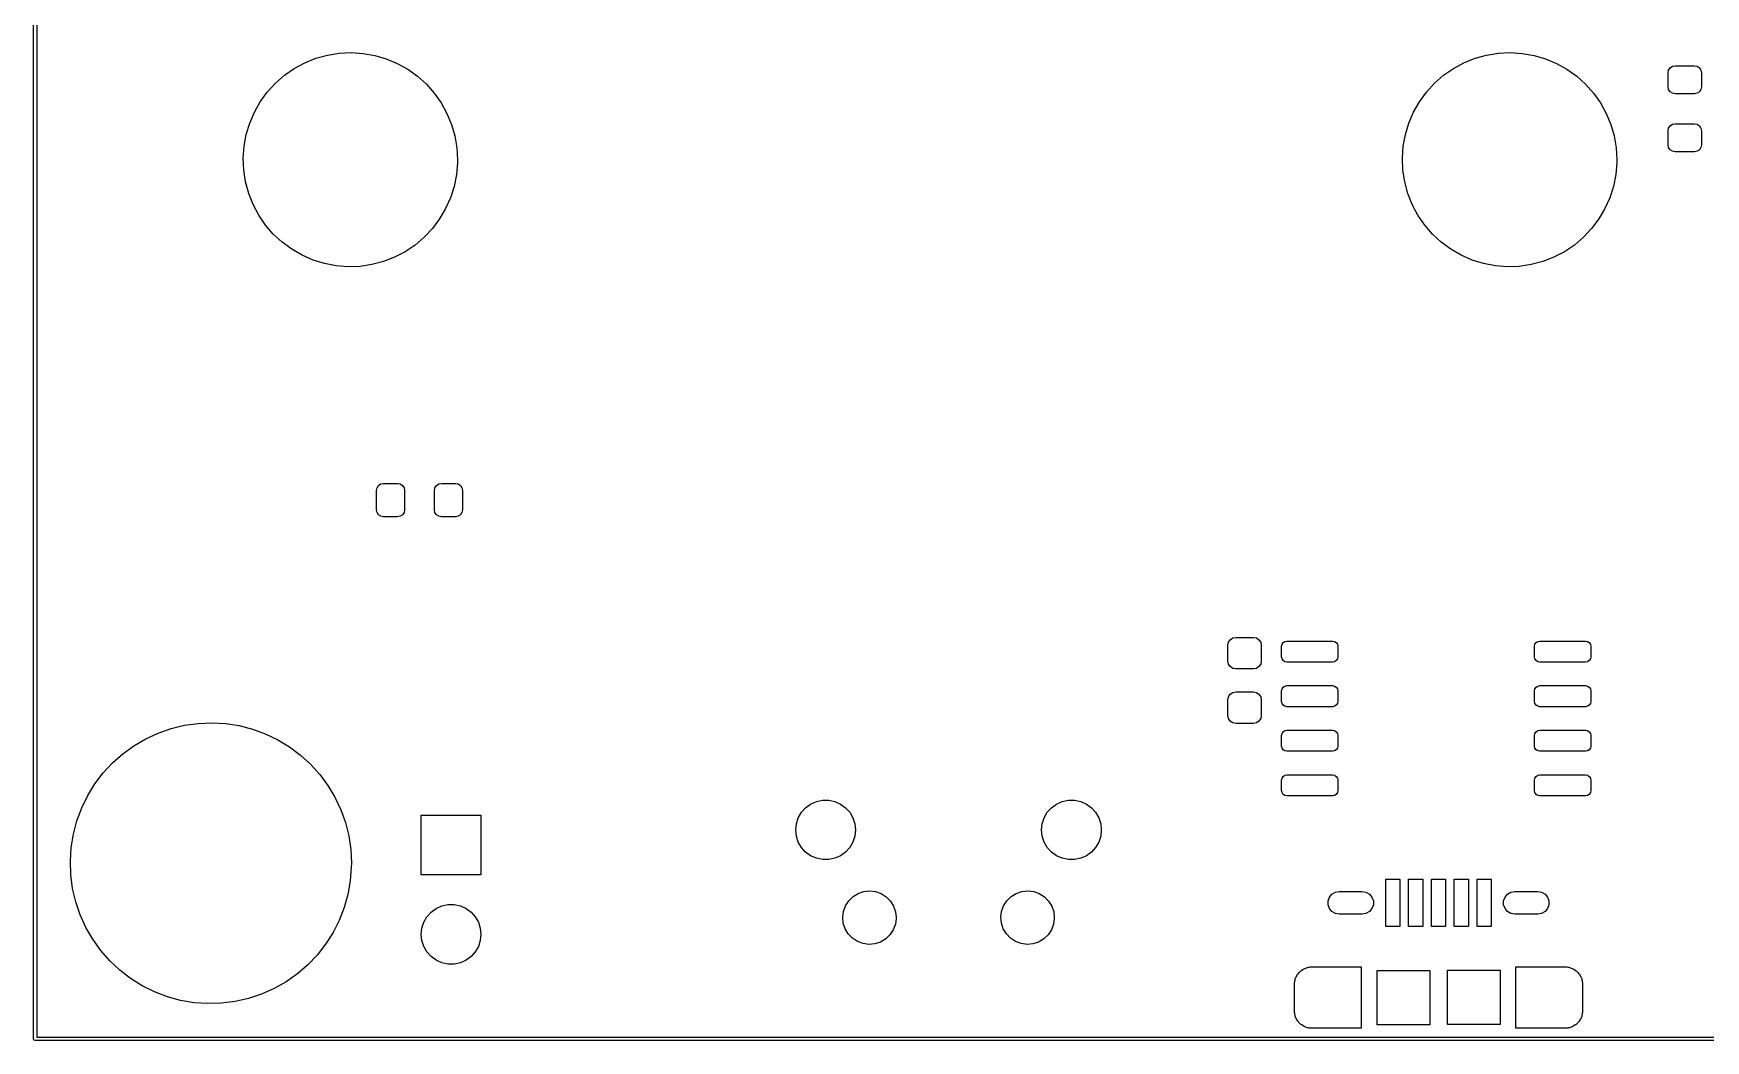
# Model space of a CAD drawing. Extents: x 0 to 4.25, y -4.33 to 0.
# Drawn here: x -0.002 to 1.872, y -4.333 to -3.204 of the extents above; entities that cross this region are included whole.
import ezdxf

# ---------------------------------------------------------------- set-up
doc = ezdxf.new("R2010")
doc.units = 0
doc.header["$MEASUREMENT"] = 0
doc.layers.add('BLACK', color=7, linetype='CONTINUOUS')

msp = doc.modelspace()

# ---------------------------------------------------------------- linework, layer by layer
at = {"layer": 'BLACK', "linetype": 'CONTINUOUS'}
for p, q in [((-0.001969, -4.33071), (-0.001969, 0)), ((0.001969, -0.001969), (0.001969, -4.32874)), ((0.2903, -3.24281), (0.302093, -3.23644)), ((0.302093, -3.23644), (0.314523, -3.23141)), ((0.314523, -3.23141), (0.327435, -3.22781)), ((0.327435, -3.22781), (0.340668, -3.22567)), ((0.340668, -3.22567), (0.354058, -3.22501)), ((0.354058, -3.22501), (0.367438, -3.22585)), ((0.367438, -3.22585), (0.38064, -3.22818)), ((0.38064, -3.22818), (0.3935, -3.23197)), ((0.3935, -3.23197), (0.405859, -3.23716)), ((0.405859, -3.23716), (0.417561, -3.2437)), ((1.58951, -3.24281), (1.60131, -3.23644)), ((1.60131, -3.23644), (1.61374, -3.23141)), ((1.61374, -3.23141), (1.62665, -3.22781)), ((1.62665, -3.22781), (1.63988, -3.22567)), ((1.63988, -3.22567), (1.65327, -3.22501)), ((1.65327, -3.22501), (1.66665, -3.22585)), ((1.66665, -3.22585), (1.67985, -3.22818)), ((1.67985, -3.22818), (1.69271, -3.23197)), ((1.69271, -3.23197), (1.70507, -3.23716)), ((1.70507, -3.23716), (1.71677, -3.2437)), ((1.8306, -3.24462), (1.83231, -3.24207)), ((1.83231, -3.24207), (1.83486, -3.24036)), ((1.83486, -3.24036), (1.83787, -3.23976)), ((1.83787, -3.23976), (1.85953, -3.23976)), ((1.85953, -3.23976), (1.86254, -3.24036)), ((1.86254, -3.24036), (1.8651, -3.24207)), ((1.8651, -3.24207), (1.8668, -3.24462)), ((0.260165, -3.26919), (0.269205, -3.25929)), ((0.269205, -3.25929), (0.279292, -3.25046)), ((0.279292, -3.25046), (0.2903, -3.24281)), ((0.417561, -3.2437), (0.428462, -3.2515)), ((0.428462, -3.2515), (0.438424, -3.26047)), ((0.438424, -3.26047), (0.447325, -3.2705)), ((1.55938, -3.26919), (1.56842, -3.25929)), ((1.56842, -3.25929), (1.5785, -3.25046)), ((1.5785, -3.25046), (1.58951, -3.24281)), ((1.71677, -3.2437), (1.72767, -3.2515)), ((1.72767, -3.2515), (1.73764, -3.26047)), ((1.73764, -3.26047), (1.74654, -3.2705)), ((1.83, -3.24764), (1.8306, -3.24462)), ((1.83, -3.26339), (1.83, -3.24764)), ((1.8668, -3.24462), (1.8674, -3.24764)), ((1.8674, -3.24764), (1.8674, -3.26339)), ((0.252286, -3.28004), (0.260165, -3.26919)), ((0.447325, -3.2705), (0.455052, -3.28145)), ((1.5515, -3.28004), (1.55938, -3.26919)), ((1.74654, -3.2705), (1.75426, -3.28145)), ((1.8306, -3.2664), (1.83, -3.26339)), ((1.83231, -3.26895), (1.8306, -3.2664)), ((1.83486, -3.27066), (1.83231, -3.26895)), ((1.83787, -3.27126), (1.83486, -3.27066)), ((1.85953, -3.27126), (1.83787, -3.27126)), ((1.86254, -3.27066), (1.85953, -3.27126)), ((1.8651, -3.26895), (1.86254, -3.27066)), ((1.8668, -3.2664), (1.8651, -3.26895)), ((1.8674, -3.26339), (1.8668, -3.2664)), ((0.240383, -3.30402), (0.245664, -3.29169)), ((0.245664, -3.29169), (0.252286, -3.28004)), ((0.455052, -3.28145), (0.461511, -3.2932)), ((0.461511, -3.2932), (0.466619, -3.3056)), ((1.5396, -3.30402), (1.54488, -3.29169)), ((1.54488, -3.29169), (1.5515, -3.28004)), ((1.75426, -3.28145), (1.76072, -3.2932)), ((1.76072, -3.2932), (1.76583, -3.3056)), ((0.234088, -3.33004), (0.236508, -3.31685)), ((0.236508, -3.31685), (0.240383, -3.30402)), ((0.466619, -3.3056), (0.470314, -3.31848)), ((1.5333, -3.33004), (1.53572, -3.31685)), ((1.53572, -3.31685), (1.5396, -3.30402)), ((1.76583, -3.3056), (1.76953, -3.31848)), ((1.83, -3.3126), (1.8306, -3.30959)), ((1.83, -3.32835), (1.83, -3.3126)), ((1.8306, -3.30959), (1.83231, -3.30703)), ((1.83231, -3.30703), (1.83486, -3.30532)), ((1.83486, -3.30532), (1.83787, -3.30472)), ((1.83787, -3.30472), (1.85953, -3.30472)), ((1.85953, -3.30472), (1.86254, -3.30532)), ((1.86254, -3.30532), (1.8651, -3.30703)), ((1.8651, -3.30703), (1.8668, -3.30959)), ((1.8668, -3.30959), (1.8674, -3.3126)), ((1.8674, -3.3126), (1.8674, -3.32835)), ((0.233153, -3.34341), (0.234088, -3.33004)), ((0.470314, -3.31848), (0.47255, -3.3317)), ((0.47255, -3.3317), (0.473299, -3.34509)), ((1.53237, -3.34341), (1.5333, -3.33004)), ((1.76953, -3.31848), (1.77176, -3.3317)), ((1.77176, -3.3317), (1.77251, -3.34509)), ((1.8306, -3.33136), (1.83, -3.32835)), ((1.83231, -3.33391), (1.8306, -3.33136)), ((1.83486, -3.33562), (1.83231, -3.33391)), ((1.83787, -3.33622), (1.83486, -3.33562)), ((1.86254, -3.33562), (1.85953, -3.33622)), ((1.8651, -3.33391), (1.86254, -3.33562)), ((1.8668, -3.33136), (1.8651, -3.33391)), ((1.8674, -3.32835), (1.8668, -3.33136)), ((0.233714, -3.3568), (0.233153, -3.34341)), ((0.473252, -3.34844), (0.47213, -3.3618)), ((0.473299, -3.34509), (0.473252, -3.34844)), ((1.53293, -3.3568), (1.53237, -3.34341)), ((1.77246, -3.34844), (1.77134, -3.3618)), ((1.77251, -3.34509), (1.77246, -3.34844)), ((1.85953, -3.33622), (1.83787, -3.33622)), ((0.235765, -3.37005), (0.233714, -3.3568)), ((0.23928, -3.38299), (0.235765, -3.37005)), ((0.47213, -3.3618), (0.469526, -3.37495)), ((1.53498, -3.37005), (1.53293, -3.3568)), ((1.53849, -3.38299), (1.53498, -3.37005)), ((1.77134, -3.3618), (1.76874, -3.37495)), ((0.244215, -3.39545), (0.23928, -3.38299)), ((0.465472, -3.38773), (0.46002, -3.39997)), ((0.469526, -3.37495), (0.465472, -3.38773)), ((1.54343, -3.39545), (1.53849, -3.38299)), ((1.76469, -3.38773), (1.75923, -3.39997)), ((1.76874, -3.37495), (1.76469, -3.38773)), ((0.250509, -3.40729), (0.244215, -3.39545)), ((0.258083, -3.41835), (0.250509, -3.40729)), ((0.46002, -3.39997), (0.453236, -3.41154)), ((1.54972, -3.40729), (1.54343, -3.39545)), ((1.5573, -3.41835), (1.54972, -3.40729)), ((1.75923, -3.39997), (1.75245, -3.41154)), ((0.266842, -3.4285), (0.258083, -3.41835)), ((0.276679, -3.43761), (0.266842, -3.4285)), ((0.445205, -3.42227), (0.436028, -3.43204)), ((0.453236, -3.41154), (0.445205, -3.42227)), ((1.56605, -3.4285), (1.5573, -3.41835)), ((1.57589, -3.43761), (1.56605, -3.4285)), ((1.74442, -3.42227), (1.73524, -3.43204)), ((1.75245, -3.41154), (1.74442, -3.42227)), ((0.287469, -3.44556), (0.276679, -3.43761)), ((0.299079, -3.45227), (0.287469, -3.44556)), ((0.414705, -3.44823), (0.402825, -3.45444)), ((0.425819, -3.44073), (0.414705, -3.44823)), ((0.436028, -3.43204), (0.425819, -3.44073)), ((1.58668, -3.44556), (1.57589, -3.43761)), ((1.59829, -3.45227), (1.58668, -3.44556)), ((1.71392, -3.44823), (1.70204, -3.45444)), ((1.72503, -3.44073), (1.71392, -3.44823)), ((1.73524, -3.43204), (1.72503, -3.44073)), ((0.311364, -3.45763), (0.299079, -3.45227)), ((0.32417, -3.4616), (0.311364, -3.45763)), ((0.337339, -3.46411), (0.32417, -3.4616)), ((0.350705, -3.46514), (0.337339, -3.46411)), ((0.364103, -3.46467), (0.350705, -3.46514)), ((0.377365, -3.46271), (0.364103, -3.46467)), ((0.390326, -3.45929), (0.377365, -3.46271)), ((0.402825, -3.45444), (0.390326, -3.45929)), ((1.61058, -3.45763), (1.59829, -3.45227)), ((1.62338, -3.4616), (1.61058, -3.45763)), ((1.63655, -3.46411), (1.62338, -3.4616)), ((1.64992, -3.46514), (1.63655, -3.46411)), ((1.66332, -3.46467), (1.64992, -3.46514)), ((1.67658, -3.46271), (1.66332, -3.46467)), ((1.68954, -3.45929), (1.67658, -3.46271)), ((1.70204, -3.45444), (1.68954, -3.45929)), ((0.38308, -3.71293), (0.384787, -3.71038)), ((0.384787, -3.71038), (0.387341, -3.70867)), ((0.387341, -3.70867), (0.390354, -3.70807)), ((0.390354, -3.70807), (0.406102, -3.70807)), ((0.406102, -3.70807), (0.409116, -3.70867)), ((0.409116, -3.70867), (0.41167, -3.71038)), ((0.41167, -3.71038), (0.413377, -3.71293)), ((0.44804, -3.71293), (0.449747, -3.71038)), ((0.449747, -3.71038), (0.452302, -3.70867)), ((0.452302, -3.70867), (0.455315, -3.70807)), ((0.455315, -3.70807), (0.471063, -3.70807)), ((0.471063, -3.70807), (0.474076, -3.70867)), ((0.474076, -3.70867), (0.476631, -3.71038)), ((0.476631, -3.71038), (0.478338, -3.71293)), ((0.38248, -3.71594), (0.38308, -3.71293)), ((0.38248, -3.7376), (0.38248, -3.71594)), ((0.413377, -3.71293), (0.413976, -3.71594)), ((0.413976, -3.71594), (0.413976, -3.7376)), ((0.447441, -3.71594), (0.44804, -3.71293)), ((0.447441, -3.7376), (0.447441, -3.71594)), ((0.478338, -3.71293), (0.478937, -3.71594)), ((0.478937, -3.71594), (0.478937, -3.7376)), ((0.38308, -3.74061), (0.38248, -3.7376)), ((0.384787, -3.74317), (0.38308, -3.74061)), ((0.387341, -3.74487), (0.384787, -3.74317)), ((0.390354, -3.74547), (0.387341, -3.74487)), ((0.406102, -3.74547), (0.390354, -3.74547)), ((0.409116, -3.74487), (0.406102, -3.74547)), ((0.41167, -3.74317), (0.409116, -3.74487)), ((0.413377, -3.74061), (0.41167, -3.74317)), ((0.413976, -3.7376), (0.413377, -3.74061)), ((0.44804, -3.74061), (0.447441, -3.7376)), ((0.449747, -3.74317), (0.44804, -3.74061)), ((0.452302, -3.74487), (0.449747, -3.74317)), ((0.455315, -3.74547), (0.452302, -3.74487)), ((0.471063, -3.74547), (0.455315, -3.74547)), ((0.474076, -3.74487), (0.471063, -3.74547)), ((0.476631, -3.74317), (0.474076, -3.74487)), ((0.478338, -3.74061), (0.476631, -3.74317)), ((0.478937, -3.7376), (0.478338, -3.74061)), ((1.33677, -3.88949), (1.33745, -3.8861)), ((1.33677, -3.9072), (1.33677, -3.88949)), ((1.33745, -3.8861), (1.33937, -3.88322)), ((1.33937, -3.88322), (1.34224, -3.8813)), ((1.34224, -3.8813), (1.34563, -3.88063)), ((1.34563, -3.88063), (1.36531, -3.88063)), ((1.36531, -3.88063), (1.3687, -3.8813)), ((1.3687, -3.8813), (1.37158, -3.88322)), ((1.37158, -3.88322), (1.3735, -3.8861)), ((1.3735, -3.8861), (1.37417, -3.88949)), ((1.37417, -3.88949), (1.37417, -3.9072)), ((1.39693, -3.89067), (1.39738, -3.88841)), ((1.39693, -3.90248), (1.39693, -3.89067)), ((1.39738, -3.88841), (1.39866, -3.88649)), ((1.39866, -3.88649), (1.40057, -3.88521)), ((1.40057, -3.88521), (1.40283, -3.88476)), ((1.40283, -3.88476), (1.45402, -3.88476)), ((1.45402, -3.88476), (1.45628, -3.88521)), ((1.45628, -3.88521), (1.45819, -3.88649)), ((1.45819, -3.88649), (1.45947, -3.88841)), ((1.45947, -3.88841), (1.45992, -3.89067)), ((1.45992, -3.89067), (1.45992, -3.90248)), ((1.68039, -3.89067), (1.68084, -3.88841)), ((1.68039, -3.90248), (1.68039, -3.89067)), ((1.68084, -3.88841), (1.68212, -3.88649)), ((1.68212, -3.88649), (1.68404, -3.88521)), ((1.68404, -3.88521), (1.6863, -3.88476)), ((1.6863, -3.88476), (1.73748, -3.88476)), ((1.73748, -3.88476), (1.73974, -3.88521)), ((1.73974, -3.88521), (1.74166, -3.88649)), ((1.74166, -3.88649), (1.74294, -3.88841)), ((1.74294, -3.88841), (1.74339, -3.89067)), ((1.74339, -3.89067), (1.74339, -3.90248)), ((1.33745, -3.91059), (1.33677, -3.9072)), ((1.33937, -3.91347), (1.33745, -3.91059)), ((1.34224, -3.91539), (1.33937, -3.91347)), ((1.34563, -3.91606), (1.34224, -3.91539)), ((1.36531, -3.91606), (1.34563, -3.91606)), ((1.3687, -3.91539), (1.36531, -3.91606)), ((1.37158, -3.91347), (1.3687, -3.91539)), ((1.3735, -3.91059), (1.37158, -3.91347)), ((1.37417, -3.9072), (1.3735, -3.91059)), ((1.39738, -3.90474), (1.39693, -3.90248)), ((1.39866, -3.90666), (1.39738, -3.90474)), ((1.40057, -3.90794), (1.39866, -3.90666)), ((1.40283, -3.90839), (1.40057, -3.90794)), ((1.45402, -3.90839), (1.40283, -3.90839)), ((1.45628, -3.90794), (1.45402, -3.90839)), ((1.45819, -3.90666), (1.45628, -3.90794)), ((1.45947, -3.90474), (1.45819, -3.90666)), ((1.45992, -3.90248), (1.45947, -3.90474)), ((1.68084, -3.90474), (1.68039, -3.90248)), ((1.68212, -3.90666), (1.68084, -3.90474)), ((1.68404, -3.90794), (1.68212, -3.90666)), ((1.6863, -3.90839), (1.68404, -3.90794)), ((1.73748, -3.90839), (1.6863, -3.90839)), ((1.73974, -3.90794), (1.73748, -3.90839)), ((1.74166, -3.90666), (1.73974, -3.90794)), ((1.74294, -3.90474), (1.74166, -3.90666)), ((1.74339, -3.90248), (1.74294, -3.90474)), ((1.39866, -3.93649), (1.40057, -3.93521)), ((1.40057, -3.93521), (1.40283, -3.93476)), ((1.40283, -3.93476), (1.45402, -3.93476)), ((1.45402, -3.93476), (1.45628, -3.93521)), ((1.45628, -3.93521), (1.45819, -3.93649)), ((1.68212, -3.93649), (1.68404, -3.93521)), ((1.68404, -3.93521), (1.6863, -3.93476)), ((1.6863, -3.93476), (1.73748, -3.93476)), ((1.73748, -3.93476), (1.73974, -3.93521)), ((1.73974, -3.93521), (1.74166, -3.93649)), ((1.33677, -3.95051), (1.33745, -3.94712)), ((1.33677, -3.96823), (1.33677, -3.95051)), ((1.33745, -3.94712), (1.33937, -3.94425)), ((1.33937, -3.94425), (1.34224, -3.94233)), ((1.34224, -3.94233), (1.34563, -3.94165)), ((1.34563, -3.94165), (1.36531, -3.94165)), ((1.36531, -3.94165), (1.3687, -3.94233)), ((1.3687, -3.94233), (1.37158, -3.94425)), ((1.37158, -3.94425), (1.3735, -3.94712)), ((1.3735, -3.94712), (1.37417, -3.95051)), ((1.37417, -3.95051), (1.37417, -3.96823)), ((1.39693, -3.94067), (1.39738, -3.93841)), ((1.39693, -3.95248), (1.39693, -3.94067)), ((1.39738, -3.95474), (1.39693, -3.95248)), ((1.39738, -3.93841), (1.39866, -3.93649)), ((1.45819, -3.93649), (1.45947, -3.93841)), ((1.45947, -3.93841), (1.45992, -3.94067)), ((1.45992, -3.95248), (1.45947, -3.95474)), ((1.45992, -3.94067), (1.45992, -3.95248)), ((1.68039, -3.94067), (1.68084, -3.93841)), ((1.68039, -3.95248), (1.68039, -3.94067)), ((1.68084, -3.95474), (1.68039, -3.95248)), ((1.68084, -3.93841), (1.68212, -3.93649)), ((1.74166, -3.93649), (1.74294, -3.93841)), ((1.74294, -3.93841), (1.74339, -3.94067)), ((1.74339, -3.95248), (1.74294, -3.95474)), ((1.74339, -3.94067), (1.74339, -3.95248)), ((1.33745, -3.97162), (1.33677, -3.96823)), ((1.33937, -3.97449), (1.33745, -3.97162)), ((1.3735, -3.97162), (1.37158, -3.97449)), ((1.37417, -3.96823), (1.3735, -3.97162)), ((1.39866, -3.95666), (1.39738, -3.95474)), ((1.40057, -3.95794), (1.39866, -3.95666)), ((1.40283, -3.95839), (1.40057, -3.95794)), ((1.45402, -3.95839), (1.40283, -3.95839)), ((1.45628, -3.95794), (1.45402, -3.95839)), ((1.45819, -3.95666), (1.45628, -3.95794)), ((1.45947, -3.95474), (1.45819, -3.95666)), ((1.68212, -3.95666), (1.68084, -3.95474)), ((1.68404, -3.95794), (1.68212, -3.95666)), ((1.6863, -3.95839), (1.68404, -3.95794)), ((1.73748, -3.95839), (1.6863, -3.95839)), ((1.73974, -3.95794), (1.73748, -3.95839)), ((1.74166, -3.95666), (1.73974, -3.95794)), ((1.74294, -3.95474), (1.74166, -3.95666)), ((0.12389, -3.9943), (0.137857, -3.98785)), ((0.137857, -3.98785), (0.152387, -3.98279)), ((0.152387, -3.98279), (0.167342, -3.97917)), ((0.167342, -3.97917), (0.182578, -3.97703)), ((0.182578, -3.97703), (0.19795, -3.97638)), ((0.19795, -3.97638), (0.213312, -3.97724)), ((0.213312, -3.97724), (0.228516, -3.97959)), ((0.228516, -3.97959), (0.243419, -3.98342)), ((0.243419, -3.98342), (0.257876, -3.98868)), ((0.257876, -3.98868), (0.271752, -3.99533)), ((1.34224, -3.97641), (1.33937, -3.97449)), ((1.34563, -3.97709), (1.34224, -3.97641)), ((1.36531, -3.97709), (1.34563, -3.97709)), ((1.3687, -3.97641), (1.36531, -3.97709)), ((1.37158, -3.97449), (1.3687, -3.97641)), ((1.39693, -3.99067), (1.39738, -3.98841)), ((1.39693, -4.00248), (1.39693, -3.99067)), ((1.39738, -3.98841), (1.39866, -3.98649)), ((1.39866, -3.98649), (1.40057, -3.98521)), ((1.40057, -3.98521), (1.40283, -3.98476)), ((1.40283, -3.98476), (1.45402, -3.98476)), ((1.45402, -3.98476), (1.45628, -3.98521)), ((1.45628, -3.98521), (1.45819, -3.98649)), ((1.45819, -3.98649), (1.45947, -3.98841)), ((1.45947, -3.98841), (1.45992, -3.99067)), ((1.45992, -3.99067), (1.45992, -4.00248)), ((1.68039, -3.99067), (1.68084, -3.98841)), ((1.68039, -4.00248), (1.68039, -3.99067)), ((1.68084, -3.98841), (1.68212, -3.98649)), ((1.68212, -3.98649), (1.68404, -3.98521)), ((1.68404, -3.98521), (1.6863, -3.98476)), ((1.6863, -3.98476), (1.73748, -3.98476)), ((1.73748, -3.98476), (1.73974, -3.98521)), ((1.73974, -3.98521), (1.74166, -3.98649)), ((1.74166, -3.98649), (1.74294, -3.98841)), ((1.74294, -3.98841), (1.74339, -3.99067)), ((1.74339, -3.99067), (1.74339, -4.00248)), ((0.098173, -4.01113), (0.11062, -4.00208)), ((0.11062, -4.00208), (0.12389, -3.9943)), ((0.271752, -3.99533), (0.284912, -4.0033)), ((0.284912, -4.0033), (0.297232, -4.01252)), ((1.39738, -4.00474), (1.39693, -4.00248)), ((1.39866, -4.00666), (1.39738, -4.00474)), ((1.40057, -4.00794), (1.39866, -4.00666)), ((1.40283, -4.00839), (1.40057, -4.00794)), ((1.45402, -4.00839), (1.40283, -4.00839)), ((1.45628, -4.00794), (1.45402, -4.00839)), ((1.45819, -4.00666), (1.45628, -4.00794)), ((1.45947, -4.00474), (1.45819, -4.00666)), ((1.45992, -4.00248), (1.45947, -4.00474)), ((1.68084, -4.00474), (1.68039, -4.00248)), ((1.68212, -4.00666), (1.68084, -4.00474)), ((1.68404, -4.00794), (1.68212, -4.00666)), ((1.6863, -4.00839), (1.68404, -4.00794)), ((1.73748, -4.00839), (1.6863, -4.00839)), ((1.73974, -4.00794), (1.73748, -4.00839)), ((1.74166, -4.00666), (1.73974, -4.00794)), ((1.74294, -4.00474), (1.74166, -4.00666)), ((1.74339, -4.00248), (1.74294, -4.00474)), ((0.076214, -4.03263), (0.086667, -4.02134)), ((0.086667, -4.02134), (0.098173, -4.01113)), ((0.297232, -4.01252), (0.308594, -4.02289)), ((0.308594, -4.02289), (0.318889, -4.03433)), ((0.058849, -4.05799), (0.066911, -4.04489)), ((0.066911, -4.04489), (0.076214, -4.03263)), ((0.318889, -4.03433), (0.328019, -4.04671)), ((0.328019, -4.04671), (0.335897, -4.05993)), ((1.39693, -4.04067), (1.39738, -4.03841)), ((1.39693, -4.05248), (1.39693, -4.04067)), ((1.39738, -4.03841), (1.39866, -4.03649)), ((1.39866, -4.03649), (1.40057, -4.03521)), ((1.40057, -4.03521), (1.40283, -4.03476)), ((1.40283, -4.03476), (1.45402, -4.03476)), ((1.45402, -4.03476), (1.45628, -4.03521)), ((1.45628, -4.03521), (1.45819, -4.03649)), ((1.45819, -4.03649), (1.45947, -4.03841)), ((1.45947, -4.03841), (1.45992, -4.04067)), ((1.45992, -4.04067), (1.45992, -4.05248)), ((1.68039, -4.04067), (1.68084, -4.03841)), ((1.68039, -4.05248), (1.68039, -4.04067)), ((1.68084, -4.03841), (1.68212, -4.03649)), ((1.68212, -4.03649), (1.68404, -4.03521)), ((1.68404, -4.03521), (1.6863, -4.03476)), ((1.6863, -4.03476), (1.73748, -4.03476)), ((1.73748, -4.03476), (1.73974, -4.03521)), ((1.73974, -4.03521), (1.74166, -4.03649)), ((1.74166, -4.03649), (1.74294, -4.03841)), ((1.74294, -4.03841), (1.74339, -4.04067)), ((1.74339, -4.04067), (1.74339, -4.05248)), ((0.052105, -4.07182), (0.058849, -4.05799)), ((0.335897, -4.05993), (0.342448, -4.07385)), ((0.869094, -4.06748), (0.875486, -4.06463)), ((0.875486, -4.06463), (0.882329, -4.06318)), ((0.882329, -4.06318), (0.889325, -4.06318)), ((0.889325, -4.06318), (0.896168, -4.06463)), ((0.896168, -4.06463), (0.902559, -4.06748)), ((1.14469, -4.06748), (1.15108, -4.06463)), ((1.15108, -4.06463), (1.15792, -4.06318)), ((1.15792, -4.06318), (1.16492, -4.06318)), ((1.16492, -4.06318), (1.17176, -4.06463)), ((1.17176, -4.06463), (1.17815, -4.06748)), ((1.39738, -4.05474), (1.39693, -4.05248)), ((1.39866, -4.05666), (1.39738, -4.05474)), ((1.40057, -4.05794), (1.39866, -4.05666)), ((1.40283, -4.05839), (1.40057, -4.05794)), ((1.45402, -4.05839), (1.40283, -4.05839)), ((1.45628, -4.05794), (1.45402, -4.05839)), ((1.45819, -4.05666), (1.45628, -4.05794)), ((1.45947, -4.05474), (1.45819, -4.05666)), ((1.45992, -4.05248), (1.45947, -4.05474)), ((1.68084, -4.05474), (1.68039, -4.05248)), ((1.68212, -4.05666), (1.68084, -4.05474)), ((1.68404, -4.05794), (1.68212, -4.05666)), ((1.6863, -4.05839), (1.68404, -4.05794)), ((1.73748, -4.05839), (1.6863, -4.05839)), ((1.73974, -4.05794), (1.73748, -4.05839)), ((1.74166, -4.05666), (1.73974, -4.05794)), ((1.74294, -4.05474), (1.74166, -4.05666)), ((1.74339, -4.05248), (1.74294, -4.05474)), ((0.046742, -4.08624), (0.052105, -4.07182)), ((0.342448, -4.07385), (0.347609, -4.08834)), ((0.432677, -4.14705), (0.432677, -4.08012)), ((0.432677, -4.08012), (0.499606, -4.08012)), ((0.499606, -4.08012), (0.499606, -4.14705)), ((0.853094, -4.0895), (0.855255, -4.08285)), ((0.855255, -4.08285), (0.858753, -4.07679)), ((0.858753, -4.07679), (0.863435, -4.07159)), ((0.863435, -4.07159), (0.869094, -4.06748)), ((0.902559, -4.06748), (0.908219, -4.07159)), ((0.908219, -4.07159), (0.9129, -4.07679)), ((0.9129, -4.07679), (0.916398, -4.08285)), ((0.916398, -4.08285), (0.91856, -4.0895)), ((1.12868, -4.0895), (1.13085, -4.08285)), ((1.13085, -4.08285), (1.13434, -4.07679)), ((1.13434, -4.07679), (1.13903, -4.07159)), ((1.13903, -4.07159), (1.14469, -4.06748)), ((1.17815, -4.06748), (1.18381, -4.07159)), ((1.18381, -4.07159), (1.18849, -4.07679)), ((1.18849, -4.07679), (1.19199, -4.08285)), ((1.19199, -4.08285), (1.19415, -4.0895)), ((0.040351, -4.1163), (0.042811, -4.10112)), ((0.042811, -4.10112), (0.046742, -4.08624)), ((0.347609, -4.08834), (0.351332, -4.10327)), ((0.351332, -4.10327), (0.353579, -4.11849)), ((0.852362, -4.09646), (0.853094, -4.0895)), ((0.853094, -4.10341), (0.852362, -4.09646)), ((0.855255, -4.11007), (0.853094, -4.10341)), ((0.91856, -4.10341), (0.916398, -4.11007)), ((0.91856, -4.0895), (0.919291, -4.09646)), ((0.919291, -4.09646), (0.91856, -4.10341)), ((1.12795, -4.09646), (1.12868, -4.0895)), ((1.12868, -4.10341), (1.12795, -4.09646)), ((1.13085, -4.11007), (1.12868, -4.10341)), ((1.19415, -4.10341), (1.19199, -4.11007)), ((1.19415, -4.0895), (1.19488, -4.09646)), ((1.19488, -4.09646), (1.19415, -4.10341)), ((0.039385, -4.13166), (0.040351, -4.1163)), ((0.353579, -4.11849), (0.354331, -4.13386)), ((0.858753, -4.11613), (0.855255, -4.11007)), ((0.863435, -4.12133), (0.858753, -4.11613)), ((0.869094, -4.12544), (0.863435, -4.12133)), ((0.908219, -4.12133), (0.902559, -4.12544)), ((0.9129, -4.11613), (0.908219, -4.12133)), ((0.916398, -4.11007), (0.9129, -4.11613)), ((1.13434, -4.11613), (1.13085, -4.11007)), ((1.13903, -4.12133), (1.13434, -4.11613)), ((1.14469, -4.12544), (1.13903, -4.12133)), ((1.18381, -4.12133), (1.17815, -4.12544)), ((1.18849, -4.11613), (1.18381, -4.12133)), ((1.19199, -4.11007), (1.18849, -4.11613)), ((0.039922, -4.14704), (0.039385, -4.13166)), ((0.354269, -4.13826), (0.353089, -4.1536)), ((0.354331, -4.13386), (0.354269, -4.13826)), ((0.875486, -4.12828), (0.869094, -4.12544)), ((0.882329, -4.12974), (0.875486, -4.12828)), ((0.889325, -4.12974), (0.882329, -4.12974)), ((0.896168, -4.12828), (0.889325, -4.12974)), ((0.902559, -4.12544), (0.896168, -4.12828)), ((1.15108, -4.12828), (1.14469, -4.12544)), ((1.15792, -4.12974), (1.15108, -4.12828)), ((1.16492, -4.12974), (1.15792, -4.12974)), ((1.17176, -4.12828), (1.16492, -4.12974)), ((1.17815, -4.12544), (1.17176, -4.12828)), ((0.041957, -4.16229), (0.039922, -4.14704)), ((0.353089, -4.1536), (0.350417, -4.16875)), ((0.499606, -4.14705), (0.432677, -4.14705)), ((1.5137, -4.20478), (1.5137, -4.15163)), ((1.5137, -4.15163), (1.52945, -4.15163)), ((1.52945, -4.15163), (1.52945, -4.20478)), ((1.53929, -4.20478), (1.53929, -4.15163)), ((1.53929, -4.15163), (1.55504, -4.15163)), ((1.55504, -4.15163), (1.55504, -4.20478)), ((1.56488, -4.20478), (1.56488, -4.15163)), ((1.56488, -4.15163), (1.58063, -4.15163)), ((1.58063, -4.15163), (1.58063, -4.20478)), ((1.59047, -4.20478), (1.59047, -4.15163)), ((1.59047, -4.15163), (1.60622, -4.15163)), ((1.60622, -4.15163), (1.60622, -4.20478)), ((1.61606, -4.20478), (1.61606, -4.15163)), ((1.61606, -4.15163), (1.63181, -4.15163)), ((1.63181, -4.15163), (1.63181, -4.20478)), ((0.045471, -4.17727), (0.041957, -4.16229)), ((0.050429, -4.19183), (0.045471, -4.17727)), ((0.350417, -4.16875), (0.34628, -4.18357)), ((0.908168, -4.18154), (0.911791, -4.17592)), ((0.911791, -4.17592), (0.91657, -4.17124)), ((0.91657, -4.17124), (0.922266, -4.16774)), ((0.922266, -4.16774), (0.928597, -4.16558)), ((0.928597, -4.16558), (0.935249, -4.16488)), ((0.935249, -4.16488), (0.94189, -4.16567)), ((0.94189, -4.16567), (0.948191, -4.16792)), ((0.948191, -4.16792), (0.953837, -4.1715)), ((0.953837, -4.1715), (0.95855, -4.17625)), ((0.95855, -4.17625), (0.962094, -4.18192)), ((1.08533, -4.18154), (1.08896, -4.17592)), ((1.08896, -4.17592), (1.09373, -4.17124)), ((1.09373, -4.17124), (1.09943, -4.16774)), ((1.09943, -4.16774), (1.10576, -4.16558)), ((1.10576, -4.16558), (1.11241, -4.16488)), ((1.11241, -4.16488), (1.11906, -4.16567)), ((1.11906, -4.16567), (1.12536, -4.16792)), ((1.12536, -4.16792), (1.131, -4.1715)), ((1.131, -4.1715), (1.13572, -4.17625)), ((1.13572, -4.17625), (1.13926, -4.18192)), ((1.44893, -4.17599), (1.45045, -4.17181)), ((1.44893, -4.18043), (1.44893, -4.17599)), ((1.45045, -4.17181), (1.45331, -4.16841)), ((1.45331, -4.16841), (1.45716, -4.16619)), ((1.45716, -4.16619), (1.46154, -4.16541)), ((1.46154, -4.16541), (1.48713, -4.16541)), ((1.48713, -4.16541), (1.4915, -4.16619)), ((1.4915, -4.16619), (1.49535, -4.16841)), ((1.49535, -4.16841), (1.49821, -4.17181)), ((1.49821, -4.17181), (1.49973, -4.17599)), ((1.49973, -4.17599), (1.49973, -4.18043)), ((1.64579, -4.17599), (1.6473, -4.17181)), ((1.64579, -4.18043), (1.64579, -4.17599)), ((1.6473, -4.17181), (1.65016, -4.16841)), ((1.65016, -4.16841), (1.65401, -4.16619)), ((1.65401, -4.16619), (1.65839, -4.16541)), ((1.65839, -4.16541), (1.68398, -4.16541)), ((1.68398, -4.16541), (1.68835, -4.16619)), ((1.68835, -4.16619), (1.6922, -4.16841)), ((1.6922, -4.16841), (1.69506, -4.17181)), ((1.69506, -4.17181), (1.69658, -4.17599)), ((1.69658, -4.17599), (1.69658, -4.18043)), ((0.056785, -4.20584), (0.050429, -4.19183)), ((0.34628, -4.18357), (0.340716, -4.19791)), ((0.43557, -4.19997), (0.439068, -4.19391)), ((0.439068, -4.19391), (0.44375, -4.18871)), ((0.44375, -4.18871), (0.449409, -4.1846)), ((0.449409, -4.1846), (0.455801, -4.18176)), ((0.455801, -4.18176), (0.462644, -4.1803)), ((0.462644, -4.1803), (0.46964, -4.1803)), ((0.46964, -4.1803), (0.476483, -4.18176)), ((0.476483, -4.18176), (0.482874, -4.1846)), ((0.482874, -4.1846), (0.488534, -4.18871)), ((0.488534, -4.18871), (0.493215, -4.19391)), ((0.493215, -4.19391), (0.496713, -4.19997)), ((0.905042, -4.19446), (0.905881, -4.18783)), ((0.905695, -4.20112), (0.905042, -4.19446)), ((0.905881, -4.18783), (0.908168, -4.18154)), ((0.962094, -4.18192), (0.964294, -4.18824)), ((0.965028, -4.19572), (0.964097, -4.20234)), ((0.964294, -4.18824), (0.965039, -4.19488)), ((0.965039, -4.19488), (0.965028, -4.19572)), ((1.08221, -4.19446), (1.08305, -4.18783)), ((1.08286, -4.20112), (1.08221, -4.19446)), ((1.08305, -4.18783), (1.08533, -4.18154)), ((1.13926, -4.18192), (1.14146, -4.18824)), ((1.14219, -4.19572), (1.14126, -4.20234)), ((1.14146, -4.18824), (1.1422, -4.19488)), ((1.1422, -4.19488), (1.14219, -4.19572)), ((1.45045, -4.18461), (1.44893, -4.18043)), ((1.45331, -4.18801), (1.45045, -4.18461)), ((1.45716, -4.19023), (1.45331, -4.18801)), ((1.46154, -4.191), (1.45716, -4.19023)), ((1.48713, -4.191), (1.46154, -4.191)), ((1.4915, -4.19023), (1.48713, -4.191)), ((1.49535, -4.18801), (1.4915, -4.19023)), ((1.49821, -4.18461), (1.49535, -4.18801)), ((1.49973, -4.18043), (1.49821, -4.18461)), ((1.6473, -4.18461), (1.64579, -4.18043)), ((1.65016, -4.18801), (1.6473, -4.18461)), ((1.65401, -4.19023), (1.65016, -4.18801)), ((1.65839, -4.191), (1.65401, -4.19023)), ((1.68398, -4.191), (1.65839, -4.191)), ((1.68835, -4.19023), (1.68398, -4.191)), ((1.6922, -4.18801), (1.68835, -4.19023)), ((1.69506, -4.18461), (1.6922, -4.18801)), ((1.69658, -4.18043), (1.69506, -4.18461)), ((0.064478, -4.21917), (0.056785, -4.20584)), ((0.333779, -4.21164), (0.325535, -4.22464)), ((0.340716, -4.19791), (0.333779, -4.21164)), ((0.432677, -4.21358), (0.433408, -4.20662)), ((0.433408, -4.22054), (0.432677, -4.21358)), ((0.433408, -4.20662), (0.43557, -4.19997)), ((0.496713, -4.19997), (0.498875, -4.20662)), ((0.498875, -4.20662), (0.499606, -4.21358)), ((0.499606, -4.21358), (0.498875, -4.22054)), ((0.907806, -4.20747), (0.905695, -4.20112)), ((0.911271, -4.21319), (0.907806, -4.20747)), ((0.915917, -4.218), (0.911271, -4.21319)), ((0.958021, -4.21417), (0.953177, -4.21878)), ((0.961722, -4.20859), (0.958021, -4.21417)), ((0.964097, -4.20234), (0.961722, -4.20859)), ((1.08497, -4.20747), (1.08286, -4.20112)), ((1.08844, -4.21319), (1.08497, -4.20747)), ((1.09308, -4.218), (1.08844, -4.21319)), ((1.13519, -4.21417), (1.13034, -4.21878)), ((1.13889, -4.20859), (1.13519, -4.21417)), ((1.14126, -4.20234), (1.13889, -4.20859)), ((1.52945, -4.20478), (1.5137, -4.20478)), ((1.55504, -4.20478), (1.53929, -4.20478)), ((1.58063, -4.20478), (1.56488, -4.20478)), ((1.60622, -4.20478), (1.59047, -4.20478)), ((1.63181, -4.20478), (1.61606, -4.20478)), ((0.073434, -4.23168), (0.064478, -4.21917)), ((0.083569, -4.24325), (0.073434, -4.23168)), ((0.325535, -4.22464), (0.316062, -4.23676)), ((0.43557, -4.22719), (0.433408, -4.22054)), ((0.439068, -4.23325), (0.43557, -4.22719)), ((0.44375, -4.23845), (0.439068, -4.23325)), ((0.493215, -4.23325), (0.488534, -4.23845)), ((0.496713, -4.22719), (0.493215, -4.23325)), ((0.498875, -4.22054), (0.496713, -4.22719)), ((0.921513, -4.22166), (0.915917, -4.218)), ((0.927782, -4.22399), (0.921513, -4.22166)), ((0.934411, -4.22488), (0.927782, -4.22399)), ((0.941072, -4.22427), (0.934411, -4.22488)), ((0.947433, -4.2222), (0.941072, -4.22427)), ((0.953177, -4.21878), (0.947433, -4.2222)), ((1.09868, -4.22166), (1.09308, -4.218)), ((1.10495, -4.22399), (1.09868, -4.22166)), ((1.11158, -4.22488), (1.10495, -4.22399)), ((1.11824, -4.22427), (1.11158, -4.22488)), ((1.1246, -4.2222), (1.11824, -4.22427)), ((1.13034, -4.21878), (1.1246, -4.2222)), ((0.094784, -4.25379), (0.083569, -4.24325)), ((0.106974, -4.26317), (0.094784, -4.25379)), ((0.305452, -4.2479), (0.293805, -4.25795)), ((0.316062, -4.23676), (0.305452, -4.2479)), ((0.449409, -4.24256), (0.44375, -4.23845)), ((0.455801, -4.24541), (0.449409, -4.24256)), ((0.462644, -4.24686), (0.455801, -4.24541)), ((0.46964, -4.24686), (0.462644, -4.24686)), ((0.476483, -4.24541), (0.46964, -4.24686)), ((0.482874, -4.24256), (0.476483, -4.24541)), ((0.488534, -4.23845), (0.482874, -4.24256)), ((1.41862, -4.25443), (1.41945, -4.2538)), ((1.41945, -4.2538), (1.42118, -4.2527)), ((1.41945, -4.2538), (1.41945, -4.2538)), ((1.41945, -4.2538), (1.41945, -4.2538)), ((1.42118, -4.2527), (1.42209, -4.25218)), ((1.42118, -4.2527), (1.42118, -4.2527)), ((1.42118, -4.2527), (1.42118, -4.2527)), ((1.42209, -4.25218), (1.42303, -4.25175)), ((1.42209, -4.25218), (1.42209, -4.25218)), ((1.42209, -4.25218), (1.42209, -4.25218)), ((1.42303, -4.25175), (1.42398, -4.25136)), ((1.42303, -4.25175), (1.42303, -4.25175)), ((1.42398, -4.25136), (1.42492, -4.251)), ((1.42398, -4.25136), (1.42398, -4.25136)), ((1.42492, -4.251), (1.42594, -4.25073)), ((1.42492, -4.251), (1.42492, -4.251)), ((1.42492, -4.251), (1.42492, -4.251)), ((1.42594, -4.25073), (1.42693, -4.25049)), ((1.42594, -4.25073), (1.42594, -4.25073)), ((1.42693, -4.25049), (1.42795, -4.25029)), ((1.42693, -4.25049), (1.42693, -4.25049)), ((1.42795, -4.25029), (1.42898, -4.25018)), ((1.42795, -4.25029), (1.42795, -4.25029)), ((1.42795, -4.25029), (1.42795, -4.25029)), ((1.42898, -4.25018), (1.43, -4.2501)), ((1.42898, -4.25018), (1.42898, -4.25018)), ((1.43, -4.2501), (1.43102, -4.25006)), ((1.43, -4.2501), (1.43, -4.2501)), ((1.43102, -4.25006), (1.48614, -4.25006)), ((1.48614, -4.25006), (1.48614, -4.25006)), ((1.48614, -4.25006), (1.48614, -4.25006)), ((1.48614, -4.25006), (1.48614, -4.31896)), ((1.50386, -4.31502), (1.50386, -4.254)), ((1.50386, -4.254), (1.56291, -4.254)), ((1.56291, -4.254), (1.56291, -4.31502)), ((1.58299, -4.31482), (1.58299, -4.2538)), ((1.58299, -4.2538), (1.64205, -4.2538)), ((1.64205, -4.2538), (1.64205, -4.31482)), ((1.65937, -4.31896), (1.65937, -4.25006)), ((1.65937, -4.25006), (1.65937, -4.25006)), ((1.65937, -4.25006), (1.65937, -4.25006)), ((1.65937, -4.25006), (1.71449, -4.25006)), ((1.71449, -4.25006), (1.71551, -4.2501)), ((1.71551, -4.2501), (1.71551, -4.2501)), ((1.71551, -4.2501), (1.71654, -4.25018)), ((1.71654, -4.25018), (1.71654, -4.25018)), ((1.71654, -4.25018), (1.71756, -4.25029)), ((1.71756, -4.25029), (1.71756, -4.25029)), ((1.71756, -4.25029), (1.71756, -4.25029)), ((1.71756, -4.25029), (1.71858, -4.25049)), ((1.71858, -4.25049), (1.71858, -4.25049)), ((1.71858, -4.25049), (1.71957, -4.25073)), ((1.71957, -4.25073), (1.71957, -4.25073)), ((1.71957, -4.25073), (1.72059, -4.251)), ((1.72059, -4.251), (1.72059, -4.251)), ((1.72059, -4.251), (1.72059, -4.251)), ((1.72059, -4.251), (1.72154, -4.25136)), ((1.72154, -4.25136), (1.72154, -4.25136)), ((1.72154, -4.25136), (1.72248, -4.25175)), ((1.72248, -4.25175), (1.72248, -4.25175)), ((1.72248, -4.25175), (1.72248, -4.25175)), ((1.72248, -4.25175), (1.72343, -4.25218)), ((1.72343, -4.25218), (1.72343, -4.25218)), ((1.72343, -4.25218), (1.72343, -4.25218)), ((1.72343, -4.25218), (1.72433, -4.2527)), ((1.72433, -4.2527), (1.72433, -4.2527)), ((1.72433, -4.2527), (1.72433, -4.2527)), ((1.72433, -4.2527), (1.72606, -4.2538)), ((1.72606, -4.2538), (1.72606, -4.2538)), ((1.72606, -4.2538), (1.72606, -4.2538)), ((1.72606, -4.2538), (1.72689, -4.25443)), ((0.120022, -4.27133), (0.106974, -4.26317)), ((0.133803, -4.27817), (0.120022, -4.27133)), ((0.281233, -4.26682), (0.267855, -4.27442)), ((0.293805, -4.25795), (0.281233, -4.26682)), ((1.41134, -4.26974), (1.41138, -4.26872)), ((1.41134, -4.29927), (1.41134, -4.26974)), ((1.41138, -4.26872), (1.41145, -4.2677)), ((1.41138, -4.26872), (1.41138, -4.26872)), ((1.41145, -4.2677), (1.41157, -4.26667)), ((1.41145, -4.2677), (1.41145, -4.2677)), ((1.41157, -4.26667), (1.41177, -4.26565)), ((1.41157, -4.26667), (1.41157, -4.26667)), ((1.41157, -4.26667), (1.41157, -4.26667)), ((1.41177, -4.26565), (1.41201, -4.26466)), ((1.41177, -4.26565), (1.41177, -4.26565)), ((1.41201, -4.26466), (1.41228, -4.26364)), ((1.41201, -4.26466), (1.41201, -4.26466)), ((1.41228, -4.26364), (1.41264, -4.2627)), ((1.41228, -4.26364), (1.41228, -4.26364)), ((1.41228, -4.26364), (1.41228, -4.26364)), ((1.41264, -4.2627), (1.41303, -4.26175)), ((1.41264, -4.2627), (1.41264, -4.2627)), ((1.41303, -4.26175), (1.41346, -4.26081)), ((1.41303, -4.26175), (1.41303, -4.26175)), ((1.41303, -4.26175), (1.41303, -4.26175)), ((1.41346, -4.26081), (1.41397, -4.2599)), ((1.41346, -4.26081), (1.41346, -4.26081)), ((1.41346, -4.26081), (1.41346, -4.26081)), ((1.41397, -4.2599), (1.41508, -4.25817)), ((1.41397, -4.2599), (1.41397, -4.2599)), ((1.41397, -4.2599), (1.41397, -4.2599)), ((1.41508, -4.25817), (1.41571, -4.25734)), ((1.41508, -4.25817), (1.41508, -4.25817)), ((1.41508, -4.25817), (1.41508, -4.25817)), ((1.41571, -4.25734), (1.41638, -4.25655)), ((1.41571, -4.25734), (1.41571, -4.25734)), ((1.41571, -4.25734), (1.41571, -4.25734)), ((1.41638, -4.25655), (1.41709, -4.25581)), ((1.41638, -4.25655), (1.41638, -4.25655)), ((1.41709, -4.25581), (1.41783, -4.2551)), ((1.41709, -4.25581), (1.41709, -4.25581)), ((1.41783, -4.2551), (1.41862, -4.25443)), ((1.41783, -4.2551), (1.41783, -4.2551)), ((1.41862, -4.25443), (1.41862, -4.25443)), ((1.41862, -4.25443), (1.41862, -4.25443)), ((1.72689, -4.25443), (1.72689, -4.25443)), ((1.72689, -4.25443), (1.72689, -4.25443)), ((1.72689, -4.25443), (1.72768, -4.2551)), ((1.72768, -4.2551), (1.72768, -4.2551)), ((1.72768, -4.2551), (1.72843, -4.25581)), ((1.72843, -4.25581), (1.72843, -4.25581)), ((1.72843, -4.25581), (1.72914, -4.25655)), ((1.72914, -4.25655), (1.72914, -4.25655)), ((1.72914, -4.25655), (1.7298, -4.25734)), ((1.7298, -4.25734), (1.7298, -4.25734)), ((1.7298, -4.25734), (1.7298, -4.25734)), ((1.7298, -4.25734), (1.73043, -4.25817)), ((1.73043, -4.25817), (1.73043, -4.25817)), ((1.73043, -4.25817), (1.73043, -4.25817)), ((1.73043, -4.25817), (1.73154, -4.2599)), ((1.73154, -4.2599), (1.73154, -4.2599)), ((1.73154, -4.2599), (1.73154, -4.2599)), ((1.73154, -4.2599), (1.73205, -4.26081)), ((1.73205, -4.26081), (1.73205, -4.26081)), ((1.73205, -4.26081), (1.73205, -4.26081)), ((1.73205, -4.26081), (1.73248, -4.26175)), ((1.73248, -4.26175), (1.73248, -4.26175)), ((1.73248, -4.26175), (1.73288, -4.2627)), ((1.73288, -4.2627), (1.73288, -4.2627)), ((1.73288, -4.2627), (1.73323, -4.26364)), ((1.73323, -4.26364), (1.73323, -4.26364)), ((1.73323, -4.26364), (1.73323, -4.26364)), ((1.73323, -4.26364), (1.73351, -4.26466)), ((1.73351, -4.26466), (1.73351, -4.26466)), ((1.73351, -4.26466), (1.73374, -4.26565)), ((1.73374, -4.26565), (1.73374, -4.26565)), ((1.73374, -4.26565), (1.73394, -4.26667)), ((1.73394, -4.26667), (1.73394, -4.26667)), ((1.73394, -4.26667), (1.73394, -4.26667)), ((1.73394, -4.26667), (1.73406, -4.2677)), ((1.73406, -4.2677), (1.73406, -4.2677)), ((1.73406, -4.2677), (1.73414, -4.26872)), ((1.73414, -4.26872), (1.73414, -4.26872)), ((1.73414, -4.26872), (1.73418, -4.26974)), ((1.73418, -4.26974), (1.73418, -4.29927)), ((0.148186, -4.28363), (0.133803, -4.27817)), ((0.163034, -4.28766), (0.148186, -4.28363)), ((0.178204, -4.29023), (0.163034, -4.28766)), ((0.193552, -4.2913), (0.178204, -4.29023)), ((0.208932, -4.29087), (0.193552, -4.2913)), ((0.224197, -4.28895), (0.208932, -4.29087)), ((0.2392, -4.28554), (0.224197, -4.28895)), ((0.253799, -4.28068), (0.2392, -4.28554)), ((0.267855, -4.27442), (0.253799, -4.28068)), ((1.41138, -4.3003), (1.41134, -4.29927)), ((1.41145, -4.30132), (1.41138, -4.3003)), ((1.41138, -4.3003), (1.41138, -4.3003)), ((1.41157, -4.30234), (1.41145, -4.30132)), ((1.41145, -4.30132), (1.41145, -4.30132)), ((1.41177, -4.30337), (1.41157, -4.30234)), ((1.41157, -4.30234), (1.41157, -4.30234)), ((1.41157, -4.30234), (1.41157, -4.30234)), ((1.41201, -4.30435), (1.41177, -4.30337)), ((1.41177, -4.30337), (1.41177, -4.30337)), ((1.41228, -4.30537), (1.41201, -4.30435)), ((1.41201, -4.30435), (1.41201, -4.30435)), ((1.41264, -4.30632), (1.41228, -4.30537)), ((1.41228, -4.30537), (1.41228, -4.30537)), ((1.41228, -4.30537), (1.41228, -4.30537)), ((1.41303, -4.30726), (1.41264, -4.30632)), ((1.41264, -4.30632), (1.41264, -4.30632)), ((1.41346, -4.30821), (1.41303, -4.30726)), ((1.41303, -4.30726), (1.41303, -4.30726)), ((1.41303, -4.30726), (1.41303, -4.30726)), ((1.41397, -4.30912), (1.41346, -4.30821)), ((1.41346, -4.30821), (1.41346, -4.30821)), ((1.41346, -4.30821), (1.41346, -4.30821)), ((1.41508, -4.31085), (1.41397, -4.30912)), ((1.41397, -4.30912), (1.41397, -4.30912)), ((1.41397, -4.30912), (1.41397, -4.30912)), ((1.73154, -4.30912), (1.73043, -4.31085)), ((1.73205, -4.30821), (1.73154, -4.30912)), ((1.73154, -4.30912), (1.73154, -4.30912)), ((1.73154, -4.30912), (1.73154, -4.30912)), ((1.73248, -4.30726), (1.73205, -4.30821)), ((1.73205, -4.30821), (1.73205, -4.30821)), ((1.73205, -4.30821), (1.73205, -4.30821)), ((1.73288, -4.30632), (1.73248, -4.30726)), ((1.73248, -4.30726), (1.73248, -4.30726)), ((1.73323, -4.30537), (1.73288, -4.30632)), ((1.73288, -4.30632), (1.73288, -4.30632)), ((1.73351, -4.30435), (1.73323, -4.30537)), ((1.73323, -4.30537), (1.73323, -4.30537)), ((1.73323, -4.30537), (1.73323, -4.30537)), ((1.73374, -4.30337), (1.73351, -4.30435)), ((1.73351, -4.30435), (1.73351, -4.30435)), ((1.73394, -4.30234), (1.73374, -4.30337)), ((1.73374, -4.30337), (1.73374, -4.30337)), ((1.73406, -4.30132), (1.73394, -4.30234)), ((1.73394, -4.30234), (1.73394, -4.30234)), ((1.73394, -4.30234), (1.73394, -4.30234)), ((1.73414, -4.3003), (1.73406, -4.30132)), ((1.73406, -4.30132), (1.73406, -4.30132)), ((1.73418, -4.29927), (1.73414, -4.3003)), ((1.73414, -4.3003), (1.73414, -4.3003)), ((0.001969, -4.32874), (4.25, -4.32874)), ((1.41571, -4.31167), (1.41508, -4.31085)), ((1.41508, -4.31085), (1.41508, -4.31085)), ((1.41508, -4.31085), (1.41508, -4.31085)), ((1.41638, -4.31246), (1.41571, -4.31167)), ((1.41571, -4.31167), (1.41571, -4.31167)), ((1.41571, -4.31167), (1.41571, -4.31167)), ((1.41709, -4.31321), (1.41638, -4.31246)), ((1.41638, -4.31246), (1.41638, -4.31246)), ((1.41783, -4.31392), (1.41709, -4.31321)), ((1.41709, -4.31321), (1.41709, -4.31321)), ((1.41862, -4.31459), (1.41783, -4.31392)), ((1.41783, -4.31392), (1.41783, -4.31392)), ((1.41945, -4.31522), (1.41862, -4.31459)), ((1.41862, -4.31459), (1.41862, -4.31459)), ((1.41862, -4.31459), (1.41862, -4.31459)), ((1.42118, -4.31632), (1.41945, -4.31522)), ((1.41945, -4.31522), (1.41945, -4.31522)), ((1.41945, -4.31522), (1.41945, -4.31522)), ((1.42209, -4.31683), (1.42118, -4.31632)), ((1.42118, -4.31632), (1.42118, -4.31632)), ((1.42118, -4.31632), (1.42118, -4.31632)), ((1.42303, -4.31727), (1.42209, -4.31683)), ((1.42209, -4.31683), (1.42209, -4.31683)), ((1.42209, -4.31683), (1.42209, -4.31683)), ((1.42398, -4.31766), (1.42303, -4.31727)), ((1.42303, -4.31727), (1.42303, -4.31727)), ((1.42492, -4.31801), (1.42398, -4.31766)), ((1.42398, -4.31766), (1.42398, -4.31766)), ((1.42594, -4.31829), (1.42492, -4.31801)), ((1.42492, -4.31801), (1.42492, -4.31801)), ((1.42492, -4.31801), (1.42492, -4.31801)), ((1.42693, -4.31853), (1.42594, -4.31829)), ((1.42594, -4.31829), (1.42594, -4.31829)), ((1.42795, -4.31872), (1.42693, -4.31853)), ((1.42693, -4.31853), (1.42693, -4.31853)), ((1.42898, -4.31884), (1.42795, -4.31872)), ((1.42795, -4.31872), (1.42795, -4.31872)), ((1.42795, -4.31872), (1.42795, -4.31872)), ((1.43, -4.31892), (1.42898, -4.31884)), ((1.42898, -4.31884), (1.42898, -4.31884)), ((1.43, -4.31892), (1.43, -4.31892)), ((1.43102, -4.31896), (1.43, -4.31892)), ((1.48614, -4.31896), (1.43102, -4.31896)), ((1.48614, -4.31896), (1.48614, -4.31896)), ((1.48614, -4.31896), (1.48614, -4.31896)), ((1.56291, -4.31502), (1.50386, -4.31502)), ((1.64205, -4.31482), (1.58299, -4.31482)), ((1.71449, -4.31896), (1.65937, -4.31896)), ((1.65937, -4.31896), (1.65937, -4.31896)), ((1.65937, -4.31896), (1.65937, -4.31896)), ((1.71551, -4.31892), (1.71449, -4.31896)), ((1.71654, -4.31884), (1.71551, -4.31892)), ((1.71551, -4.31892), (1.71551, -4.31892)), ((1.71756, -4.31872), (1.71654, -4.31884)), ((1.71654, -4.31884), (1.71654, -4.31884)), ((1.71858, -4.31853), (1.71756, -4.31872)), ((1.71756, -4.31872), (1.71756, -4.31872)), ((1.71756, -4.31872), (1.71756, -4.31872)), ((1.71957, -4.31829), (1.71858, -4.31853)), ((1.71858, -4.31853), (1.71858, -4.31853)), ((1.72059, -4.31801), (1.71957, -4.31829)), ((1.71957, -4.31829), (1.71957, -4.31829)), ((1.72154, -4.31766), (1.72059, -4.31801)), ((1.72059, -4.31801), (1.72059, -4.31801)), ((1.72059, -4.31801), (1.72059, -4.31801)), ((1.72248, -4.31727), (1.72154, -4.31766)), ((1.72154, -4.31766), (1.72154, -4.31766)), ((1.72343, -4.31683), (1.72248, -4.31727)), ((1.72248, -4.31727), (1.72248, -4.31727)), ((1.72248, -4.31727), (1.72248, -4.31727)), ((1.72433, -4.31632), (1.72343, -4.31683)), ((1.72343, -4.31683), (1.72343, -4.31683)), ((1.72343, -4.31683), (1.72343, -4.31683)), ((1.72606, -4.31522), (1.72433, -4.31632)), ((1.72433, -4.31632), (1.72433, -4.31632)), ((1.72433, -4.31632), (1.72433, -4.31632)), ((1.72689, -4.31459), (1.72606, -4.31522)), ((1.72606, -4.31522), (1.72606, -4.31522)), ((1.72606, -4.31522), (1.72606, -4.31522)), ((1.72768, -4.31392), (1.72689, -4.31459)), ((1.72689, -4.31459), (1.72689, -4.31459)), ((1.72689, -4.31459), (1.72689, -4.31459)), ((1.72843, -4.31321), (1.72768, -4.31392)), ((1.72768, -4.31392), (1.72768, -4.31392)), ((1.72914, -4.31246), (1.72843, -4.31321)), ((1.72843, -4.31321), (1.72843, -4.31321)), ((1.7298, -4.31167), (1.72914, -4.31246)), ((1.72914, -4.31246), (1.72914, -4.31246)), ((1.73043, -4.31085), (1.7298, -4.31167)), ((1.7298, -4.31167), (1.7298, -4.31167)), ((1.7298, -4.31167), (1.7298, -4.31167)), ((1.73043, -4.31085), (1.73043, -4.31085)), ((1.73043, -4.31085), (1.73043, -4.31085)), ((-0.001392, -4.3321), (-0.001969, -4.33071)), ((0, -4.33268), (-0.001392, -4.3321)), ((4.25197, -4.33268), (0, -4.33268))]:
    msp.add_line(p, q, dxfattribs=at)

doc.saveas('drawing.dxf')
